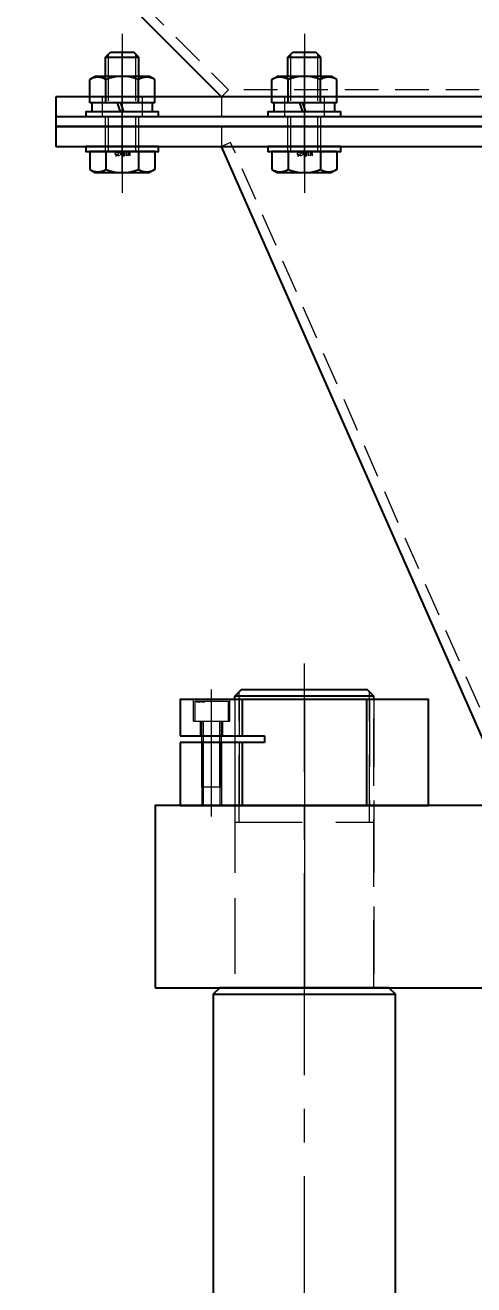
# Model space of a CAD drawing. Header units: millimetres. Extents: x 0 to 49006, y -7876 to 6995.
# Drawn here: x 28976.1 to 29111.6, y 2597.7 to 2978.1 of the extents above; entities that cross this region are included whole.
import ezdxf
from ezdxf import colors
from ezdxf.entities.mleader import LeaderData, LeaderLine
from ezdxf.enums import TextEntityAlignment as Align
from ezdxf.math import Vec2, Vec3

# ---------------------------------------------------------------- set-up
doc = ezdxf.new("R2010")
doc.units = ezdxf.units.MM
doc.header["$LTSCALE"] = 3.2
for name, pattern in [('CENTER2', [28.575, 19.05, -3.175, 3.175, -3.175]), ('HIDDEN', [9.525, 6.35, -3.175]), ('HIDDEN2', [4.7625, 3.175, -1.5875])]:
    doc.linetypes.add(name, pattern=pattern)
for name, color, linetype, lineweight in [('01_NORMAL', 7, 'Continuous', 25), ('01_外形線', 7, 'Continuous', 25), ('02_細線', 5, 'Continuous', 13), ('03_かくれ線', 6, 'HIDDEN2', 13), ('04_HIDDEN', 2, 'HIDDEN', 13), ('04_中心線', 1, 'CENTER2', 9), ('05_CENTER', 4, 'CENTER2', 13), ('08_DIM', 3, 'Continuous', 13)]:
    doc.layers.add(name, color=color, linetype=linetype, lineweight=lineweight)
doc.layers.add('10_DRAFT', color=8, linetype='Continuous', lineweight=0, plot=False)
doc.styles.add('KSS_TXT_L', font='txt.shx', dxfattribs={"height": 36, "bigfont": 'extfont2.shx'})
doc.styles.get("Standard").update_dxf_attribs({"font": 'txt.shx', "bigfont": 'extfont2.shx'})
doc.styles.add('寸法用', font='simplex.shx', dxfattribs={"width": 0.8, "bigfont": '@extfont2.shx'})

# ---------------------------------------------------------------- blocks, each defined once
blk = doc.blocks.new('A$C59490531_1_1')
at = {"color": 0}
for p, q in [((-18.76, 32), (-18.76, 21)), ((18.76, 32), (18.76, 0)), ((-37.53, 21), (-12, 21)), ((-12, 21), (-12, 19)), ((-12, 19), (-37.53, 19)), ((-18.76, 19), (-18.76, 0))]:
    blk.add_line(p, q, dxfattribs=at)
blk.add_lwpolyline([(-37.53, 19), (-37.53, 0), (37.53, 0), (37.53, 32), (-37.53, 32), (-37.53, 21)], dxfattribs=at)
at = {"layer": '04_HIDDEN'}
for p, q in [((-33.5, 25.5), (-33.5, 32)), ((-22.5, 25.5), (-22.5, 32)), ((-21, 32), (-21, 21)), ((-19.69, 32), (-19.69, 21)), ((19.69, 32), (19.69, 0)), ((21, 32), (21, 0)), ((-33.5, 25.5), (-22.5, 25.5)), ((-31.4, 21), (-31.4, 25.5)), ((-24.6, 21), (-24.6, 25.5)), ((-31, 19), (-31, 0)), ((-30.5, 19), (-30.5, 0)), ((-25.5, 19), (-25.5, 0)), ((-25, 19), (-25, 0)), ((-21, 19), (-21, 0)), ((-19.69, 19), (-19.69, 0))]:
    blk.add_line(p, q, dxfattribs=at)
at = {"layer": '05_CENTER'}
blk.add_line((-28, -3.27), (-28, 35.04), dxfattribs=at)
at = {"layer": '10_DRAFT'}
blk.add_line((0, 32), (0, 0), dxfattribs=at)
blk = doc.blocks.new('A$C7E8A2BA9_1_1')
at = {"color": 0}
for p, q in [((5, 6), (-5, 6)), ((-5, 6), (-5, 0)), ((5, 0), (5, 6)), ((5, 0), (-5, 0))]:
    blk.add_line(p, q, dxfattribs=at)
at = {"color": 0, "linetype": 'CENTER2'}
blk.add_line((0, -21.5), (0, 7.5), dxfattribs=at)
at = {"color": 0, "linetype": 'HIDDEN'}
for p, q in [((-3, -20), (-3, 0)), ((-2.46, -20), (-2.46, 0)), ((2.46, -20), (2.46, 0)), ((3, -20), (3, 0)), ((-3, -20), (3, -20))]:
    blk.add_line(p, q, dxfattribs=at)
at = {"layer": '10_DRAFT', "style": 'KSS_TXT_L'}
blk.add_text('CS-M6x20L', height=0.3, dxfattribs=at).set_placement((2.24, 5.66))
blk = doc.blocks.new('A$C64ED66EC_1_1')
blk.add_blockref('A$C59490531_1_1', (0, 0))
at = {"layer": '04_HIDDEN', "xscale": -1}
blk.add_blockref('A$C7E8A2BA9_1_1', (-28, 25.5), dxfattribs=at)
blk = doc.blocks.new('A$C1A7E2619_1_1')
blk.add_lwpolyline([(-220, -55), (220, -55), (220, 0), (-220, 0)], close=True)
at = {"layer": '04_HIDDEN', "color": 9}
for p, q in [((-196, 0), (-196, -55)), ((-154, 0), (-154, -55))]:
    blk.add_line(p, q, dxfattribs=at)
at = {"layer": '05_CENTER', "color": 9}
blk.add_line((-175, 6.45), (-175, -61.45), dxfattribs=at)
blk = doc.blocks.new('A$C06BC4911_1_1')
at = {"color": 0}
blk.add_line((-27.5, -2), (27.5, -2), dxfattribs=at)
blk.add_lwpolyline([(25.5, 0), (-25.5, 0), (-27.5, -2), (-27.5, -658), (-25.5, -660), (25.5, -660), (27.5, -658), (27.5, -2)], close=True, dxfattribs=at)
at = {"layer": '01_NORMAL'}
for p, q in [((-19, 90), (-21, 88)), ((21, 88), (19, 90))]:
    blk.add_line(p, q, dxfattribs=at)
at = {"layer": '04_HIDDEN'}
for p, q in [((-19, 90), (-21, 88)), ((-21, 88), (-21, 0)), ((-21, 88), (21, 88)), ((-19.69, 50), (-19.69, 89.31)), ((19, 90), (-19, 90)), ((21, 88), (19, 90)), ((19.69, 50), (19.69, 89.31)), ((21, 0), (21, 88)), ((-21, 50), (21, 50))]:
    blk.add_line(p, q, dxfattribs=at)
at = {"layer": '05_CENTER'}
blk.add_line((0, -757.92), (0, 97.92), dxfattribs=at)
blk = doc.blocks.new('A$C71905DCD_1_1')
for name, p in [('A$C06BC4911_1_1', (-450, 715)), ('A$C64ED66EC_1_1', (-450, 770)), ('A$C1A7E2619_1_1', (-275, 770))]:
    blk.add_blockref(name, p)
blk = doc.blocks.new('A$C5A567FE3_1_1')
blk.add_blockref('A$C71905DCD_1_1', (0, 0))
blk = doc.blocks.new('AM_BALLOON1')
at = {"transparency": 16777216}
blk.add_circle((0, 0), 5, dxfattribs=at)
blk.add_attdef('B_NUMBER', text='', height=3, dxfattribs=at).set_placement((0, 0), align=Align.MIDDLE_CENTER)
blk = doc.blocks.new('_OPEN')
at = {"color": 0, "linetype": 'ByBlock'}
for p, q in [((-1, 0.167), (0, 0)), ((0, 0), (-1, -0.167)), ((0, 0), (-1, 0))]:
    blk.add_line(p, q, dxfattribs=at)

msp = doc.modelspace()

# ---------------------------------------------------------------- linework, layer by layer
for p, q in [((29035.416, 2956.453), (28835.416, 3156.453)), ((28985.416, 2950.453), (28985.416, 2947.453)), ((29039.416, 2775.453), (29041.416, 2777.453)), ((29041.416, 2777.453), (29079.416, 2777.453)), ((29079.416, 2777.453), (29081.416, 2775.453)), ((29039.416, 2774.453), (29039.416, 2775.453)), ((29081.416, 2775.453), (29039.416, 2775.453)), ((29081.416, 2774.453), (29081.416, 2775.453))]:
    msp.add_line(p, q)
at = {"color": 0}
for p, q in [((29169.916, 2947.453), (28985.416, 2947.453)), ((28985.416, 2947.453), (28985.416, 2941.453)), ((28985.416, 2941.453), (29169.916, 2941.453)), ((29123.152, 2742.453), (29035.416, 2941.449))]:
    msp.add_line(p, q, dxfattribs=at)
at = {"layer": '01_外形線'}
for p, q in [((29169.916, 2956.453), (28985.416, 2956.453)), ((28985.416, 2956.453), (28985.416, 2950.453)), ((28985.416, 2950.453), (29169.916, 2950.453)), ((28985.416, 2950.453), (29169.916, 2950.453)), ((28985.416, 2947.453), (29169.916, 2947.453))]:
    msp.add_line(p, q, dxfattribs=at)
for points in [[(29000.416, 2968.453), (29001.916, 2969.953)], [(29000.416, 2968.453), (29010.416, 2968.453)], [(29000.416, 2962.603), (29000.416, 2968.453)], [(29001.916, 2969.953), (29008.916, 2969.953)], [(29010.416, 2968.453), (29008.916, 2969.953)], [(29010.416, 2962.603), (29010.416, 2968.453)], [(29055.416, 2968.453), (29056.916, 2969.953)], [(29055.416, 2968.453), (29065.416, 2968.453)], [(29055.416, 2962.603), (29055.416, 2968.453)], [(29056.916, 2969.953), (29063.916, 2969.953)], [(29065.416, 2968.453), (29063.916, 2969.953)], [(29065.416, 2962.603), (29065.416, 2968.453)], [(28995.601, 2961.699), (28997.166, 2962.603)], [(28995.601, 2954.603), (28995.601, 2961.699)], [(29013.666, 2962.603), (28997.166, 2962.603)], [(29000.508, 2954.603), (29000.508, 2961.699)], [(29010.323, 2954.603), (29010.323, 2961.699)], [(29015.231, 2961.699), (29013.666, 2962.603)], [(29015.231, 2954.603), (29015.231, 2961.699)], [(29050.601, 2961.699), (29052.166, 2962.603)], [(29050.601, 2954.603), (29050.601, 2961.699)], [(29068.666, 2962.603), (29052.166, 2962.603)], [(29055.508, 2954.603), (29055.508, 2961.699)], [(29065.323, 2954.603), (29065.323, 2961.699)], [(29070.231, 2961.699), (29068.666, 2962.603)], [(29070.231, 2954.603), (29070.231, 2961.699)], [(29015.231, 2954.603), (28995.601, 2954.603)], [(29004.006, 2954.603), (28996.216, 2954.603)], [(28996.216, 2954.603), (28996.216, 2951.953)], [(29004.916, 2951.953), (28996.216, 2951.953)], [(29004.916, 2951.953), (29004.006, 2954.603)], [(29014.616, 2954.603), (29005.006, 2954.603)], [(29005.916, 2951.953), (29005.006, 2954.603)], [(29014.616, 2951.953), (29005.916, 2951.953)], [(29014.616, 2951.953), (29014.616, 2954.603)], [(29070.231, 2954.603), (29050.601, 2954.603)], [(29059.006, 2954.603), (29051.216, 2954.603)], [(29051.216, 2954.603), (29051.216, 2951.953)], [(29059.916, 2951.953), (29051.216, 2951.953)], [(29059.916, 2951.953), (29059.006, 2954.603)], [(29069.616, 2954.603), (29060.006, 2954.603)], [(29060.916, 2951.953), (29060.006, 2954.603)], [(29069.616, 2951.953), (29060.916, 2951.953)], [(29069.616, 2951.953), (29069.616, 2954.603)], [(28995.601, 2939.953), (28995.601, 2934.456)], [(29015.231, 2939.953), (28995.601, 2939.953)], [(29000.508, 2939.953), (29000.508, 2934.456)], [(29010.323, 2939.953), (29010.323, 2934.456)], [(29015.231, 2939.953), (29015.231, 2934.456)], [(29050.601, 2939.953), (29050.601, 2934.456)], [(29070.231, 2939.953), (29050.601, 2939.953)], [(29055.508, 2939.953), (29055.508, 2934.456)], [(29065.323, 2939.953), (29065.323, 2934.456)], [(29070.231, 2939.953), (29070.231, 2934.456)], [(28995.601, 2934.456), (28997.166, 2933.553)], [(28997.166, 2933.553), (29013.666, 2933.553)], [(29015.231, 2934.456), (29013.666, 2933.553)], [(29050.601, 2934.456), (29052.166, 2933.553)], [(29052.166, 2933.553), (29068.666, 2933.553)], [(29070.231, 2934.456), (29068.666, 2933.553)]]:
    msp.add_lwpolyline(points, dxfattribs=at)
for points in [[(29000.508, 2961.699, 0.2679491), (28995.601, 2961.699)], [(29010.323, 2961.699, 0.1841118), (29000.508, 2961.699)], [(29015.231, 2961.699, 0.2679491), (29010.323, 2961.699)], [(29055.508, 2961.699, 0.2679491), (29050.601, 2961.699)], [(29065.323, 2961.699, 0.1841118), (29055.508, 2961.699)], [(29070.231, 2961.699, 0.2679491), (29065.323, 2961.699)], [(28995.601, 2934.456, 0.2679491), (29000.508, 2934.456)], [(29000.508, 2934.456, 0.1841118), (29010.323, 2934.456)], [(29010.323, 2934.456, 0.2679491), (29015.231, 2934.456)], [(29050.601, 2934.456, 0.2679491), (29055.508, 2934.456)], [(29055.508, 2934.456, 0.1841118), (29065.323, 2934.456)], [(29065.323, 2934.456, 0.2679491), (29070.231, 2934.456)]]:
    msp.add_lwpolyline(points, format="xyb", dxfattribs=at)
for points in [[(28994.416, 2950.453), (29016.416, 2950.453), (29016.416, 2951.953), (28994.416, 2951.953)], [(29049.416, 2950.453), (29071.416, 2950.453), (29071.416, 2951.953), (29049.416, 2951.953)], [(29016.416, 2941.453), (28994.416, 2941.453), (28994.416, 2939.953), (29016.416, 2939.953)], [(29071.416, 2941.453), (29049.416, 2941.453), (29049.416, 2939.953), (29071.416, 2939.953)]]:
    msp.add_lwpolyline(points, close=True, dxfattribs=at)
at = {"layer": '02_細線'}
for points in [[(29001.316, 2962.603), (29001.316, 2969.353)], [(29009.516, 2962.603), (29009.516, 2969.353)], [(29056.316, 2962.603), (29056.316, 2969.353)], [(29064.516, 2962.603), (29064.516, 2969.353)]]:
    msp.add_lwpolyline(points, dxfattribs=at)
at = {"layer": '03_かくれ線'}
for p, q in [((28838.416, 3157.695), (29037.537, 2958.574)), ((28999.416, 2956.453), (28999.416, 2950.453)), ((29011.416, 2956.453), (29011.416, 2950.453)), ((29035.416, 2956.453), (29037.537, 2958.574)), ((29035.416, 2956.453), (29035.416, 2950.453)), ((29433.294, 2958.574), (29037.537, 2958.574)), ((29054.416, 2956.453), (29054.416, 2950.453)), ((29066.416, 2956.453), (29066.416, 2950.453)), ((29035.416, 2947.453), (29035.416, 2941.453))]:
    msp.add_line(p, q, dxfattribs=at)
for points in [[(29000.416, 2939.953), (29000.416, 2962.603)], [(29001.316, 2939.953), (29001.316, 2962.603)], [(29009.516, 2939.953), (29009.516, 2962.603)], [(29010.416, 2939.953), (29010.416, 2962.603)], [(29055.416, 2939.953), (29055.416, 2962.603)], [(29056.316, 2939.953), (29056.316, 2962.603)], [(29064.516, 2939.953), (29064.516, 2962.603)], [(29065.416, 2939.953), (29065.416, 2962.603)], [(29178.266, 2617.449), (29181.011, 2618.659), (29038.161, 2942.659), (29035.416, 2941.449)]]:
    msp.add_lwpolyline(points, dxfattribs=at)
at = {"layer": '04_中心線'}
for p, q in [((29005.416, 2975.453), (29005.416, 2927.453)), ((29060.416, 2975.453), (29060.416, 2927.453)), ((29005.416, 2954.42), (29005.416, 2934.299)), ((29060.416, 2954.42), (29060.416, 2934.299))]:
    msp.add_line(p, q, dxfattribs=at)
for points in [[(29005.416, 2933.553), (29005.416, 2969.953)], [(29060.416, 2933.553), (29060.416, 2969.953)], [(29005.416, 2962.603), (29005.416, 2954.603)], [(29060.416, 2962.603), (29060.416, 2954.603)], [(29005.416, 2954.603), (29005.416, 2951.953)], [(29005.416, 2951.953), (29005.416, 2950.453)], [(29060.416, 2954.603), (29060.416, 2951.953)], [(29060.416, 2951.953), (29060.416, 2950.453)]]:
    msp.add_lwpolyline(points, dxfattribs=at)

# ---------------------------------------------------------------- block references
msp.add_blockref('A$C5A567FE3_1_1', (29510.416, 1972.453))

# ---------------------------------------------------------------- texts
at = {"layer": '03_かくれ線', "style": '寸法用', "width": 0.8}
for p in [(29008.008, 2939.59), (29063.008, 2939.59)]:
    msp.add_text('M10×25', height=1, rotation=180, dxfattribs=at).set_placement(p)

# ---------------------------------------------------------------- leaders
at = {"layer": '08_DIM'}
ml = msp.add_multileader_block('Standard', dxfattribs=at)
ml.set_content('AM_BALLOON1', color=256, scale=10)
ml.set_attribute('B_NUMBER', 'H', width=0)
ml.set_leader_properties(color=256, linetype='ByLayer', lineweight=-1)
ml.set_arrow_properties(name='OPEN')
ml.build(insert=Vec2(0, 0))
ml.multileader.update_dxf_attribs({"leader_type": 0, "has_dogleg": 0, "text_right_attachment_type": 6, "dogleg_length": 0, "arrow_head_size": 20, "scale": 10, "block_connection_type": 1})
ctx = ml.context
ctx.base_point, ctx.scale, ctx.char_height, ctx.arrow_head_size, ctx.landing_gap_size, ctx.plane_origin = Vec3(34758.24, 4676.115), 10, 40, 20, 20, Vec3(34837.832, 4676.156)
ctx.right_attachment, ctx.attachment_type = 6, 1
notes = []
notes.append((ctx, [(0, (0, 0, 0), (0, 0), (1, 0), 1, [])]))
ctx.block.insert = Vec3(34758.24, 4676.115)
ml = msp.add_multileader_block('Standard', dxfattribs=at)
ml.set_content('AM_BALLOON1', color=256, scale=10)
ml.set_attribute('B_NUMBER', 'G', width=0)
ml.set_leader_properties(color=256, linetype='ByLayer', lineweight=-1)
ml.set_arrow_properties(name='OPEN')
ml.build(insert=Vec2(0, 0))
ml.multileader.update_dxf_attribs({"leader_type": 0, "has_dogleg": 0, "text_right_attachment_type": 6, "dogleg_length": 0, "arrow_head_size": 20, "scale": 10, "block_connection_type": 1})
ctx = ml.context
ctx.base_point, ctx.scale, ctx.char_height, ctx.arrow_head_size, ctx.landing_gap_size, ctx.plane_origin = Vec3(34758.24, 4537.505), 10, 40, 20, 20, Vec3(34837.832, 4537.546)
ctx.right_attachment, ctx.attachment_type = 6, 1
notes.append((ctx, [(0, (0, 0, 0), (0, 0), (1, 0), 1, [])]))
ctx.block.insert = Vec3(34758.24, 4537.505)
ml = msp.add_multileader_block('Standard', dxfattribs=at)
ml.set_content('AM_BALLOON1', color=256, scale=10)
ml.set_attribute('B_NUMBER', 'F', width=0)
ml.set_leader_properties(color=256, linetype='ByLayer', lineweight=-1)
ml.set_arrow_properties(name='OPEN')
ml.build(insert=Vec2(0, 0))
ml.multileader.update_dxf_attribs({"leader_type": 0, "has_dogleg": 0, "text_right_attachment_type": 6, "dogleg_length": 0, "arrow_head_size": 20, "scale": 10, "block_connection_type": 1})
ctx = ml.context
ctx.base_point, ctx.scale, ctx.char_height, ctx.arrow_head_size, ctx.landing_gap_size, ctx.plane_origin = Vec3(34758.24, 4398.895), 10, 40, 20, 20, Vec3(34837.832, 4398.936)
ctx.right_attachment, ctx.attachment_type = 6, 1
notes.append((ctx, [(0, (0, 0, 0), (0, 0), (1, 0), 1, [])]))
ctx.block.insert = Vec3(34758.24, 4398.895)
ml = msp.add_multileader_block('Standard', dxfattribs=at)
ml.set_content('AM_BALLOON1', color=256, scale=10)
ml.set_attribute('B_NUMBER', 'E', width=0)
ml.set_leader_properties(color=256, linetype='ByLayer', lineweight=-1)
ml.set_arrow_properties(name='OPEN')
ml.build(insert=Vec2(0, 0))
ml.multileader.update_dxf_attribs({"leader_type": 0, "has_dogleg": 0, "text_right_attachment_type": 6, "dogleg_length": 0, "arrow_head_size": 20, "scale": 10, "block_connection_type": 1})
ctx = ml.context
ctx.base_point, ctx.scale, ctx.char_height, ctx.arrow_head_size, ctx.landing_gap_size, ctx.plane_origin = Vec3(34758.24, 4260.285), 10, 40, 20, 20, Vec3(34837.832, 4260.325)
ctx.right_attachment, ctx.attachment_type = 6, 1
notes.append((ctx, [(0, (0, 0, 0), (0, 0), (1, 0), 1, [])]))
ctx.block.insert = Vec3(34758.24, 4260.285)
ml = msp.add_multileader_block('Standard', dxfattribs=at)
ml.set_content('AM_BALLOON1', color=256, scale=10)
ml.set_attribute('B_NUMBER', 'T', width=0)
ml.set_leader_properties(color=256, linetype='ByLayer', lineweight=-1)
ml.set_arrow_properties(name='OPEN')
ml.build(insert=Vec2(0, 0))
ml.multileader.update_dxf_attribs({"leader_type": 0, "has_dogleg": 0, "text_right_attachment_type": 6, "dogleg_length": 0, "arrow_head_size": 20, "scale": 10, "block_connection_type": 1})
ctx = ml.context
ctx.base_point, ctx.scale, ctx.char_height, ctx.arrow_head_size, ctx.landing_gap_size, ctx.plane_origin = Vec3(34888.38, 3645.663), 10, 40, 20, 20, Vec3(34967.973, 3645.704)
ctx.right_attachment, ctx.attachment_type = 6, 1
notes.append((ctx, [(0, (0, 0, 0), (0, 0), (1, 0), 1, [])]))
ctx.block.insert = Vec3(34888.38, 3645.663)
for ctx, leaders in notes:
    for number, flags, end, landing, length, lines in leaders:
        leader = LeaderData()
        leader.index, (leader.has_last_leader_line, leader.has_dogleg_vector, leader.attachment_direction) = number, flags
        leader.last_leader_point, leader.dogleg_vector, leader.dogleg_length = Vec3(end), Vec3(landing), length
        for number, points, colour, breaks in lines:
            line = LeaderLine()
            line.index, line.vertices, line.color, line.breaks = number, Vec3.list(points), colors.encode_raw_color(colour), breaks
            leader.lines.append(line)
        ctx.leaders.append(leader)

doc.saveas('drawing.dxf')
